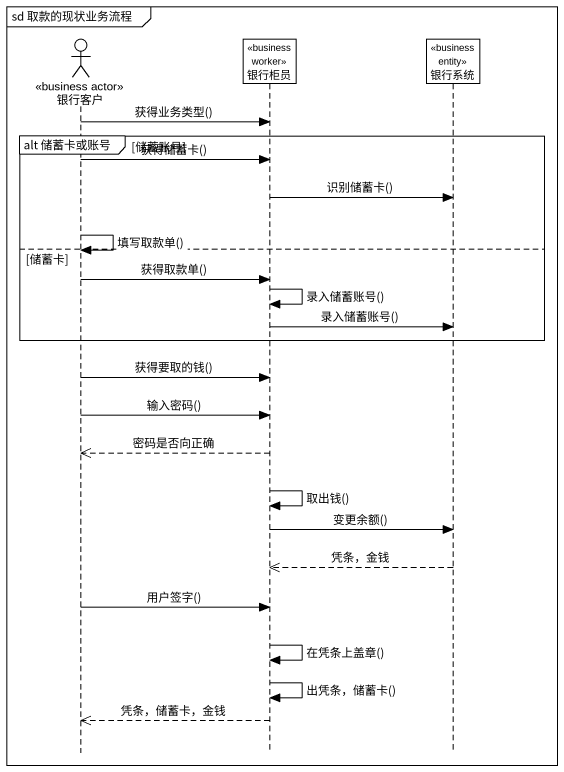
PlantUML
@startuml
mainframe sd 取款的现状业务流程
hide footbox
actor 银行客户 <<business actor>>
participant 银行柜员 <<business worker>>
participant 银行系统 <<business entity>>

银行客户 -> 银行柜员 : 获得业务类型()
group alt 储蓄卡或账号 [储蓄账号]
  银行客户 -> 银行柜员 : 获得储蓄卡()
  银行柜员 -> 银行系统 : 识别储蓄卡()
  银行客户 -> 银行客户 : 填写取款单()
else 储蓄卡
  银行客户 -> 银行柜员 : 获得取款单()
  银行柜员 -> 银行柜员 : 录入储蓄账号()
  银行柜员 -> 银行系统 : 录入储蓄账号()
end
银行客户 -> 银行柜员 : 获得要取的钱()
银行客户 -> 银行柜员 : 输入密码()
银行柜员 -->> 银行客户 : 密码是否向正确
银行柜员 -> 银行柜员 : 取出钱()
银行柜员 -> 银行系统 : 变更余额()
银行系统 -->> 银行柜员 : 凭条，金钱
银行客户 -> 银行柜员 : 用户签字()
银行柜员 -> 银行柜员 : 在凭条上盖章()
银行柜员 -> 银行柜员 : 出凭条，储蓄卡()
银行柜员 -->> 银行客户 : 凭条，储蓄卡，金钱
@enduml
